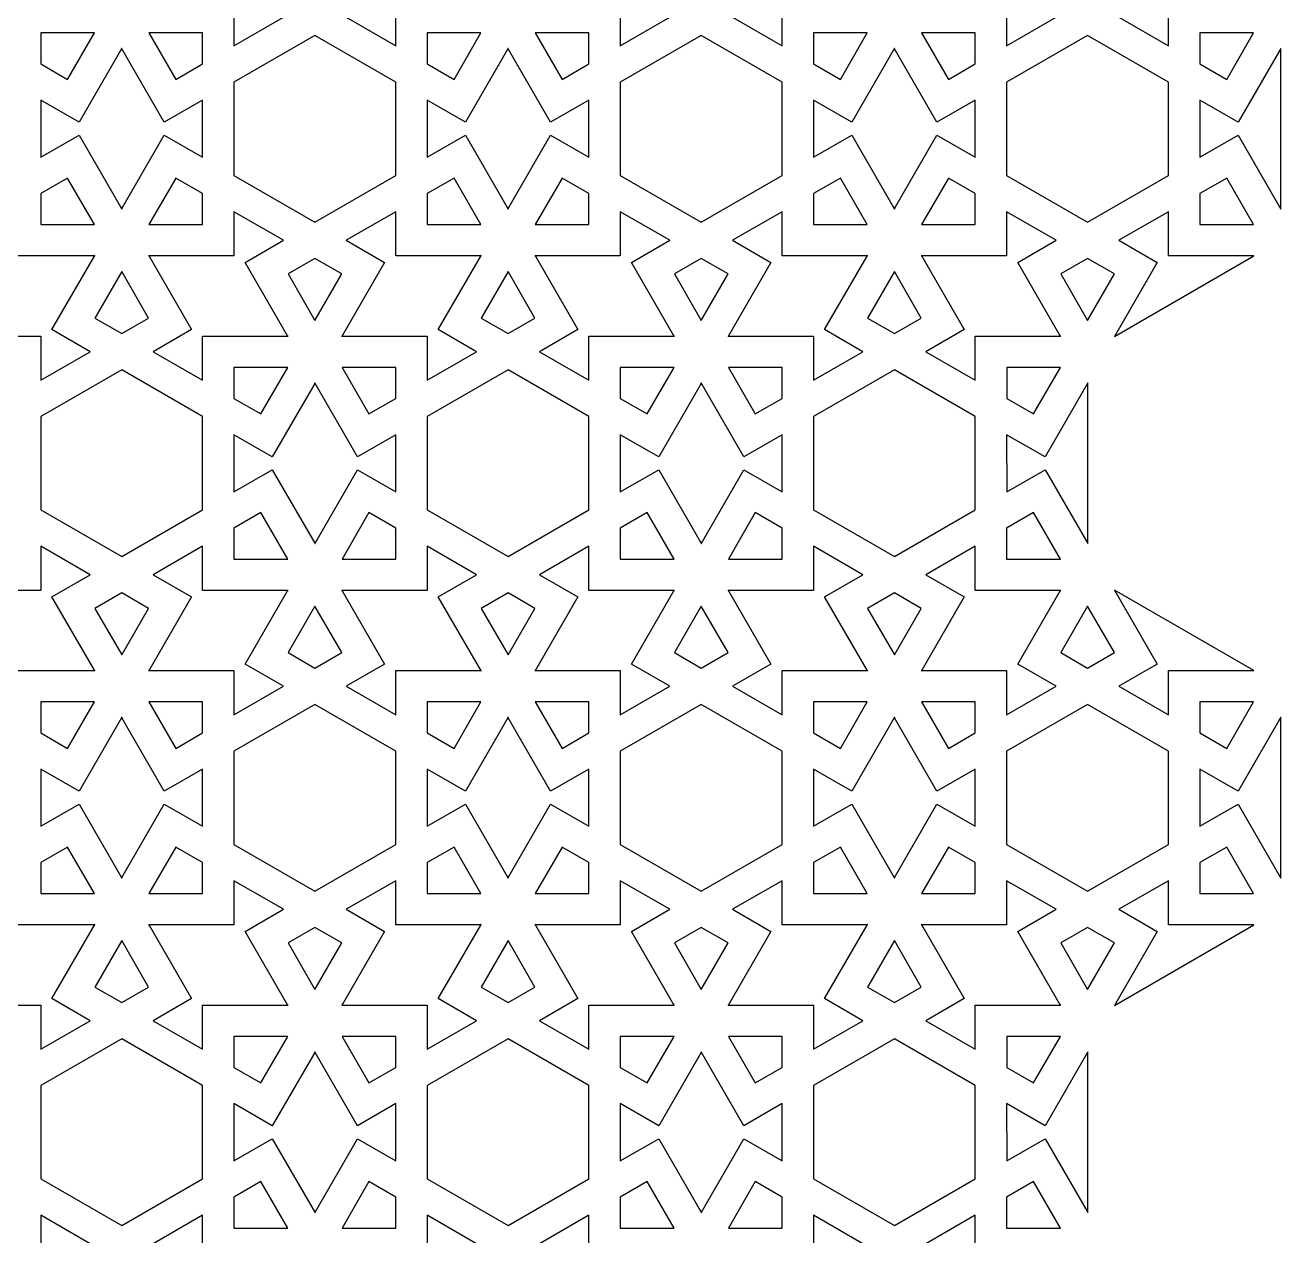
# Model space of a CAD drawing. Header units: metres. Extents: x -128 to 138, y -11 to 215.
# Drawn here: x 73.8 to 137.9, y 97 to 158.8 of the extents above; entities that cross this region are included whole.
import ezdxf

# ---------------------------------------------------------------- set-up
doc = ezdxf.new("R2010")
doc.units = ezdxf.units.M

msp = doc.modelspace()

# ---------------------------------------------------------------- linework, layer by layer
for p, q in [((84.4913, 159.969), (84.4913, 157.712)), ((92.7374, 157.712), (92.7374, 159.969)), ((104.183, 159.969), (104.183, 157.712)), ((112.429, 157.712), (112.429, 159.969)), ((123.875, 159.969), (123.875, 157.712)), ((132.122, 157.712), (132.122, 159.969)), ((84.4913, 157.712), (87.0143, 159.169)), ((90.2143, 159.169), (92.7374, 157.712)), ((104.183, 157.712), (106.706, 159.169)), ((109.906, 159.169), (112.429, 157.712)), ((123.875, 157.712), (126.399, 159.169)), ((129.599, 159.169), (132.122, 157.712)), ((77.3827, 158.369), (74.6453, 158.369)), ((74.6453, 158.369), (74.6453, 156.789)), ((76.014, 155.999), (77.3827, 158.369)), ((82.8913, 158.369), (80.154, 158.369)), ((80.154, 158.369), (81.5226, 155.999)), ((82.8913, 156.789), (82.8913, 158.369)), ((88.6143, 158.245), (84.4913, 155.865)), ((92.7374, 155.865), (88.6143, 158.245)), ((97.0748, 158.369), (94.3374, 158.369)), ((94.3374, 158.369), (94.3374, 156.789)), ((95.7061, 155.999), (97.0748, 158.369)), ((102.583, 158.369), (99.846, 158.369)), ((99.846, 158.369), (101.215, 155.999)), ((102.583, 156.789), (102.583, 158.369)), ((108.306, 158.245), (104.183, 155.865)), ((112.429, 155.865), (108.306, 158.245)), ((116.767, 158.369), (114.029, 158.369)), ((114.029, 158.369), (114.029, 156.789)), ((115.398, 155.999), (116.767, 158.369)), ((122.275, 158.369), (119.538, 158.369)), ((119.538, 158.369), (120.907, 155.999)), ((122.275, 156.789), (122.275, 158.369)), ((127.998, 158.245), (123.875, 155.865)), ((132.122, 155.865), (127.998, 158.245)), ((136.459, 158.369), (133.722, 158.369)), ((133.722, 158.369), (133.722, 156.789)), ((135.09, 155.999), (136.459, 158.369)), ((78.7597, 157.554), (76.5996, 153.813)), ((78.7683, 157.569), (78.7597, 157.584)), ((78.7597, 157.584), (78.7597, 157.554)), ((78.777, 157.584), (78.7683, 157.569)), ((78.777, 157.554), (78.777, 157.584)), ((80.937, 153.813), (78.777, 157.554)), ((98.4517, 157.554), (96.2917, 153.813)), ((98.4604, 157.569), (98.4517, 157.584)), ((98.4517, 157.584), (98.4517, 157.554)), ((98.4691, 157.584), (98.4604, 157.569)), ((98.4691, 157.554), (98.4691, 157.584)), ((100.629, 153.813), (98.4691, 157.554)), ((118.144, 157.554), (115.984, 153.813)), ((118.152, 157.569), (118.144, 157.584)), ((118.144, 157.584), (118.144, 157.554)), ((118.161, 157.584), (118.152, 157.569)), ((118.161, 157.554), (118.161, 157.584)), ((120.321, 153.813), (118.161, 157.554)), ((137.853, 157.584), (135.676, 153.813)), ((137.853, 149.385), (137.853, 157.584)), ((74.6453, 156.789), (76.014, 155.999)), ((81.5226, 155.999), (82.8913, 156.789)), ((94.3374, 156.789), (95.7061, 155.999)), ((101.215, 155.999), (102.583, 156.789)), ((114.029, 156.789), (115.398, 155.999)), ((120.907, 155.999), (122.275, 156.789)), ((133.722, 156.789), (135.09, 155.999)), ((84.4913, 155.865), (84.4913, 151.104)), ((92.7374, 151.104), (92.7374, 155.865)), ((104.183, 155.865), (104.183, 151.104)), ((112.429, 151.104), (112.429, 155.865)), ((123.875, 155.865), (123.875, 151.104)), ((132.122, 151.104), (132.122, 155.865)), ((76.5996, 153.813), (74.6453, 154.941)), ((74.6453, 154.941), (74.6453, 152.028)), ((82.8913, 154.941), (80.937, 153.813)), ((82.8913, 152.028), (82.8913, 154.941)), ((96.2917, 153.813), (94.3374, 154.941)), ((94.3374, 154.941), (94.3374, 152.028)), ((102.583, 154.941), (100.629, 153.813)), ((102.583, 152.028), (102.583, 154.941)), ((115.984, 153.813), (114.029, 154.941)), ((114.029, 154.941), (114.029, 152.028)), ((122.275, 154.941), (120.321, 153.813)), ((122.275, 152.028), (122.275, 154.941)), ((135.676, 153.813), (133.722, 154.941)), ((133.722, 154.941), (133.722, 152.028)), ((74.6453, 152.028), (76.5996, 153.156)), ((76.5996, 153.156), (78.7596, 149.415)), ((78.777, 149.415), (80.937, 153.156)), ((80.937, 153.156), (82.8913, 152.028)), ((94.3374, 152.028), (96.2917, 153.156)), ((96.2917, 153.156), (98.4517, 149.415)), ((98.469, 149.415), (100.629, 153.156)), ((100.629, 153.156), (102.583, 152.028)), ((114.029, 152.028), (115.984, 153.156)), ((115.984, 153.156), (118.144, 149.415)), ((118.161, 149.415), (120.321, 153.156)), ((120.321, 153.156), (122.275, 152.028)), ((133.722, 152.028), (135.676, 153.156)), ((135.676, 153.156), (137.853, 149.385)), ((84.4913, 151.104), (88.6144, 148.724)), ((88.6144, 148.724), (92.7374, 151.104)), ((104.183, 151.104), (108.306, 148.724)), ((108.306, 148.724), (112.429, 151.104)), ((123.875, 151.104), (127.999, 148.724)), ((127.999, 148.724), (132.122, 151.104)), ((76.014, 150.971), (74.6453, 150.18)), ((77.3827, 148.6), (76.014, 150.971)), ((81.5226, 150.971), (80.1539, 148.6)), ((82.8913, 150.18), (81.5226, 150.971)), ((95.7061, 150.971), (94.3374, 150.18)), ((97.0747, 148.6), (95.7061, 150.971)), ((101.215, 150.971), (99.846, 148.6)), ((102.583, 150.18), (101.215, 150.971)), ((115.398, 150.971), (114.029, 150.18)), ((116.767, 148.6), (115.398, 150.971)), ((120.907, 150.971), (119.538, 148.6)), ((122.275, 150.18), (120.907, 150.971)), ((135.09, 150.971), (133.722, 150.18)), ((136.459, 148.6), (135.09, 150.971)), ((74.6453, 150.18), (74.6453, 148.6)), ((82.8913, 148.6), (82.8913, 150.18)), ((94.3374, 150.18), (94.3374, 148.6)), ((102.583, 148.6), (102.583, 150.18)), ((114.029, 150.18), (114.029, 148.6)), ((122.275, 148.6), (122.275, 150.18)), ((133.722, 150.18), (133.722, 148.6)), ((78.7596, 149.415), (78.7596, 149.385)), ((78.7596, 149.385), (78.7683, 149.4)), ((78.7683, 149.4), (78.777, 149.385)), ((78.777, 149.385), (78.777, 149.415)), ((87.0144, 147.8), (84.4913, 149.257)), ((84.4913, 149.257), (84.4913, 147)), ((92.7374, 149.257), (90.2144, 147.8)), ((92.7374, 147), (92.7374, 149.257)), ((98.4517, 149.415), (98.4517, 149.385)), ((98.4517, 149.385), (98.4604, 149.4)), ((98.4604, 149.4), (98.469, 149.385)), ((98.469, 149.385), (98.469, 149.415)), ((106.706, 147.8), (104.183, 149.257)), ((104.183, 149.257), (104.183, 147)), ((112.429, 149.257), (109.906, 147.8)), ((112.429, 147), (112.429, 149.257)), ((118.144, 149.415), (118.144, 149.385)), ((118.144, 149.385), (118.152, 149.4)), ((118.152, 149.4), (118.161, 149.385)), ((118.161, 149.385), (118.161, 149.415)), ((126.399, 147.8), (123.875, 149.257)), ((123.875, 149.257), (123.875, 147)), ((132.122, 149.257), (129.599, 147.8)), ((132.122, 147), (132.122, 149.257)), ((74.6453, 148.6), (77.3827, 148.6)), ((80.1539, 148.6), (82.8913, 148.6)), ((94.3374, 148.6), (97.0747, 148.6)), ((99.846, 148.6), (102.583, 148.6)), ((114.029, 148.6), (116.767, 148.6)), ((119.538, 148.6), (122.275, 148.6)), ((133.722, 148.6), (136.459, 148.6)), ((85.06, 146.672), (87.0144, 147.8)), ((90.2144, 147.8), (92.1687, 146.672)), ((104.752, 146.672), (106.706, 147.8)), ((109.906, 147.8), (111.861, 146.672)), ((124.444, 146.672), (126.399, 147.8)), ((129.599, 147.8), (131.553, 146.672)), ((77.3654, 147), (73.0453, 147)), ((75.214, 143.244), (77.3741, 146.985)), ((77.3913, 147.015), (77.3654, 147)), ((77.3741, 146.985), (77.4, 147)), ((77.3827, 147), (77.3913, 147.015)), ((77.4, 147), (77.3827, 147)), ((80.1539, 147), (80.1366, 147)), ((80.1366, 147), (80.1626, 146.985)), ((80.1712, 147), (80.1453, 147.015)), ((80.1453, 147.015), (80.1539, 147)), ((80.1626, 146.985), (82.3226, 143.244)), ((84.4913, 147), (80.1712, 147)), ((87.2201, 142.93), (85.06, 146.672)), ((88.6143, 146.876), (87.2457, 146.086)), ((89.983, 146.086), (88.6143, 146.876)), ((92.1687, 146.672), (90.0086, 142.93)), ((97.0575, 147), (92.7374, 147)), ((94.9061, 143.244), (97.0661, 146.985)), ((97.0834, 147.015), (97.0575, 147)), ((97.0661, 146.985), (97.0921, 147)), ((97.0748, 147), (97.0834, 147.015)), ((97.0921, 147), (97.0748, 147)), ((99.846, 147), (99.8287, 147)), ((99.8287, 147), (99.8547, 146.985)), ((99.8633, 147), (99.8374, 147.015)), ((99.8374, 147.015), (99.846, 147)), ((99.8547, 146.985), (102.015, 143.244)), ((104.183, 147), (99.8633, 147)), ((106.912, 142.93), (104.752, 146.672)), ((108.306, 146.876), (106.938, 146.086)), ((109.675, 146.086), (108.306, 146.876)), ((111.861, 146.672), (109.701, 142.93)), ((116.75, 147), (112.429, 147)), ((114.598, 143.244), (116.758, 146.985)), ((116.776, 147.015), (116.75, 147)), ((116.758, 146.985), (116.784, 147)), ((116.767, 147), (116.776, 147.015)), ((116.784, 147), (116.767, 147)), ((119.538, 147), (119.521, 147)), ((119.521, 147), (119.547, 146.985)), ((119.555, 147), (119.529, 147.015)), ((119.529, 147.015), (119.538, 147)), ((119.547, 146.985), (121.707, 143.244)), ((123.875, 147), (119.555, 147)), ((126.604, 142.93), (124.444, 146.672)), ((127.999, 146.876), (126.63, 146.086)), ((129.367, 146.086), (127.999, 146.876)), ((129.375, 142.9), (136.476, 147)), ((131.553, 146.672), (129.375, 142.9)), ((136.476, 147), (132.122, 147)), ((78.7683, 146.2), (77.3996, 143.829)), ((80.137, 143.829), (78.7683, 146.2)), ((87.2457, 146.086), (88.6143, 143.715)), ((88.6143, 143.715), (89.983, 146.086)), ((98.4604, 146.2), (97.0917, 143.829)), ((99.8291, 143.829), (98.4604, 146.2)), ((106.938, 146.086), (108.306, 143.715)), ((108.306, 143.715), (109.675, 146.086)), ((118.152, 146.2), (116.784, 143.829)), ((119.521, 143.829), (118.152, 146.2)), ((126.63, 146.086), (127.999, 143.715)), ((127.999, 143.715), (129.367, 146.086)), ((77.3996, 143.829), (78.7683, 143.039)), ((78.7683, 143.039), (80.137, 143.829)), ((97.0917, 143.829), (98.4604, 143.039)), ((98.4604, 143.039), (99.8291, 143.829)), ((116.784, 143.829), (118.152, 143.039)), ((118.152, 143.039), (119.521, 143.829)), ((70.3252, 142.915), (74.6453, 142.915)), ((74.6453, 142.915), (74.6453, 140.659)), ((77.1683, 142.115), (75.214, 143.244)), ((82.3226, 143.244), (80.3683, 142.115)), ((82.8913, 142.915), (87.2115, 142.915)), ((82.8913, 140.659), (82.8913, 142.915)), ((87.2115, 142.915), (87.2374, 142.9)), ((87.2461, 142.915), (87.2201, 142.93)), ((87.2374, 142.9), (87.2287, 142.915)), ((87.2287, 142.915), (87.2461, 142.915)), ((90.0086, 142.93), (89.9827, 142.915)), ((89.9827, 142.915), (90, 142.915)), ((90, 142.915), (89.9913, 142.9)), ((89.9913, 142.9), (90.0172, 142.915)), ((90.0172, 142.915), (94.3374, 142.915)), ((94.3374, 142.915), (94.3374, 140.659)), ((96.8604, 142.115), (94.9061, 143.244)), ((102.015, 143.244), (100.06, 142.115)), ((102.583, 142.915), (106.904, 142.915)), ((102.583, 140.659), (102.583, 142.915)), ((106.904, 142.915), (106.929, 142.9)), ((106.938, 142.915), (106.912, 142.93)), ((106.929, 142.9), (106.921, 142.915)), ((106.921, 142.915), (106.938, 142.915)), ((109.701, 142.93), (109.675, 142.915)), ((109.675, 142.915), (109.692, 142.915)), ((109.692, 142.915), (109.683, 142.9)), ((109.683, 142.9), (109.709, 142.915)), ((109.709, 142.915), (114.029, 142.915)), ((114.029, 142.915), (114.029, 140.659)), ((116.552, 142.115), (114.598, 143.244)), ((121.707, 143.244), (119.752, 142.115)), ((122.275, 142.915), (126.596, 142.915)), ((122.275, 140.659), (122.275, 142.915)), ((126.596, 142.915), (126.622, 142.9)), ((126.63, 142.915), (126.604, 142.93)), ((126.622, 142.9), (126.613, 142.915)), ((126.613, 142.915), (126.63, 142.915)), ((74.6453, 140.659), (77.1683, 142.115)), ((80.3683, 142.115), (82.8913, 140.659)), ((94.3374, 140.659), (96.8604, 142.115)), ((100.06, 142.115), (102.583, 140.659)), ((114.029, 140.659), (116.552, 142.115)), ((119.752, 142.115), (122.275, 140.659)), ((78.7683, 141.192), (74.6453, 138.811)), ((82.8913, 138.811), (78.7683, 141.192)), ((87.2287, 141.315), (84.4913, 141.315)), ((84.4913, 141.315), (84.4913, 139.735)), ((85.86, 138.945), (87.2287, 141.315)), ((92.7374, 141.315), (90, 141.315)), ((90, 141.315), (91.3687, 138.945)), ((92.7374, 139.735), (92.7374, 141.315)), ((98.4604, 141.192), (94.3374, 138.811)), ((102.583, 138.811), (98.4604, 141.192)), ((106.921, 141.315), (104.183, 141.315)), ((104.183, 141.315), (104.183, 139.735)), ((105.552, 138.945), (106.921, 141.315)), ((112.429, 141.315), (109.692, 141.315)), ((109.692, 141.315), (111.061, 138.945)), ((112.429, 139.735), (112.429, 141.315)), ((118.152, 141.192), (114.029, 138.811)), ((122.275, 138.811), (118.152, 141.192)), ((126.613, 141.315), (123.876, 141.315)), ((123.876, 141.315), (123.876, 139.735)), ((125.244, 138.945), (126.613, 141.315)), ((88.6057, 140.5), (86.4456, 136.759)), ((88.6143, 140.515), (88.6057, 140.53)), ((88.6057, 140.53), (88.6057, 140.5)), ((88.623, 140.53), (88.6143, 140.515)), ((88.623, 140.5), (88.623, 140.53)), ((90.7831, 136.759), (88.623, 140.5)), ((108.298, 140.5), (106.138, 136.759)), ((108.306, 140.515), (108.298, 140.53)), ((108.298, 140.53), (108.298, 140.5)), ((108.315, 140.53), (108.306, 140.515)), ((108.315, 140.5), (108.315, 140.53)), ((110.475, 136.759), (108.315, 140.5)), ((128.007, 140.53), (125.83, 136.759)), ((128.007, 132.331), (128.007, 140.53)), ((84.4913, 139.735), (85.86, 138.945)), ((91.3687, 138.945), (92.7374, 139.735)), ((104.183, 139.735), (105.552, 138.945)), ((111.061, 138.945), (112.429, 139.735)), ((123.876, 139.735), (125.244, 138.945)), ((74.6453, 138.811), (74.6453, 134.05)), ((82.8913, 134.05), (82.8913, 138.811)), ((94.3374, 138.811), (94.3374, 134.05)), ((102.583, 134.05), (102.583, 138.811)), ((114.029, 138.811), (114.029, 134.05)), ((122.275, 134.05), (122.275, 138.811)), ((86.4456, 136.759), (84.4913, 137.887)), ((84.4913, 137.887), (84.4913, 134.974)), ((92.7374, 137.887), (90.7831, 136.759)), ((92.7374, 134.974), (92.7374, 137.887)), ((106.138, 136.759), (104.183, 137.887)), ((104.183, 137.887), (104.183, 134.974)), ((112.429, 137.887), (110.475, 136.759)), ((112.429, 134.974), (112.429, 137.887)), ((125.83, 136.759), (123.875, 137.887)), ((123.875, 137.887), (123.876, 134.974)), ((84.4913, 134.974), (86.4457, 136.102)), ((86.4457, 136.102), (88.6057, 132.361)), ((88.623, 132.361), (90.7831, 136.102)), ((90.7831, 136.102), (92.7374, 134.974)), ((104.183, 134.974), (106.138, 136.102)), ((106.138, 136.102), (108.298, 132.361)), ((108.315, 132.361), (110.475, 136.102)), ((110.475, 136.102), (112.429, 134.974)), ((123.876, 134.974), (125.83, 136.102)), ((125.83, 136.102), (128.007, 132.331)), ((74.6453, 134.05), (78.7683, 131.67)), ((78.7683, 131.67), (82.8913, 134.05)), ((85.86, 133.917), (84.4913, 133.127)), ((87.2287, 131.546), (85.86, 133.917)), ((91.3687, 133.917), (90, 131.546)), ((92.7374, 133.127), (91.3687, 133.917)), ((94.3374, 134.05), (98.4604, 131.67)), ((98.4604, 131.67), (102.583, 134.05)), ((105.552, 133.917), (104.183, 133.127)), ((106.921, 131.546), (105.552, 133.917)), ((111.061, 133.917), (109.692, 131.546)), ((112.429, 133.127), (111.061, 133.917)), ((114.029, 134.05), (118.152, 131.67)), ((118.152, 131.67), (122.275, 134.05)), ((125.244, 133.917), (123.875, 133.127)), ((126.613, 131.546), (125.244, 133.917)), ((84.4913, 133.127), (84.4913, 131.546)), ((92.7374, 131.546), (92.7374, 133.127)), ((104.183, 133.127), (104.183, 131.546)), ((112.429, 131.546), (112.429, 133.127)), ((123.875, 133.127), (123.875, 131.546)), ((77.1683, 130.746), (74.6453, 132.203)), ((74.6453, 132.203), (74.6453, 129.946)), ((82.8913, 132.203), (80.3683, 130.746)), ((82.8913, 129.946), (82.8913, 132.203)), ((88.6057, 132.361), (88.6057, 132.331)), ((88.6057, 132.331), (88.6144, 132.346)), ((88.6144, 132.346), (88.623, 132.331)), ((88.623, 132.331), (88.623, 132.361)), ((96.8604, 130.746), (94.3374, 132.203)), ((94.3374, 132.203), (94.3374, 129.946)), ((102.583, 132.203), (100.06, 130.746)), ((102.583, 129.946), (102.583, 132.203)), ((108.298, 132.361), (108.298, 132.331)), ((108.298, 132.331), (108.306, 132.346)), ((108.306, 132.346), (108.315, 132.331)), ((108.315, 132.331), (108.315, 132.361)), ((116.552, 130.746), (114.029, 132.203)), ((114.029, 132.203), (114.029, 129.946)), ((122.275, 132.203), (119.752, 130.746)), ((122.275, 129.946), (122.275, 132.203)), ((84.4913, 131.546), (87.2287, 131.546)), ((90, 131.546), (92.7374, 131.546)), ((104.183, 131.546), (106.921, 131.546)), ((109.692, 131.546), (112.429, 131.546)), ((123.875, 131.546), (126.613, 131.546)), ((75.214, 129.618), (77.1683, 130.746)), ((80.3683, 130.746), (82.3226, 129.618)), ((94.9061, 129.618), (96.8604, 130.746)), ((100.06, 130.746), (102.015, 129.618)), ((114.598, 129.618), (116.552, 130.746)), ((119.752, 130.746), (121.707, 129.618)), ((74.6453, 129.946), (70.3251, 129.946)), ((87.2115, 129.946), (82.8913, 129.946)), ((87.2374, 129.961), (87.2115, 129.946)), ((87.2201, 129.931), (87.246, 129.946)), ((87.2287, 129.946), (87.2374, 129.961)), ((87.246, 129.946), (87.2287, 129.946)), ((90, 129.946), (89.9827, 129.946)), ((89.9827, 129.946), (90.0086, 129.931)), ((90.0172, 129.946), (89.9913, 129.961)), ((89.9913, 129.961), (90, 129.946)), ((94.3374, 129.946), (90.0172, 129.946)), ((106.904, 129.946), (102.583, 129.946)), ((106.929, 129.961), (106.904, 129.946)), ((106.912, 129.931), (106.938, 129.946)), ((106.921, 129.946), (106.929, 129.961)), ((106.938, 129.946), (106.921, 129.946)), ((109.692, 129.946), (109.675, 129.946)), ((109.675, 129.946), (109.701, 129.931)), ((109.709, 129.946), (109.683, 129.961)), ((109.683, 129.961), (109.692, 129.946)), ((114.029, 129.946), (109.709, 129.946)), ((126.596, 129.946), (122.275, 129.946)), ((126.622, 129.961), (126.596, 129.946)), ((126.604, 129.931), (126.63, 129.946)), ((126.613, 129.946), (126.622, 129.961)), ((126.63, 129.946), (126.613, 129.946)), ((136.476, 125.861), (129.375, 129.961)), ((129.375, 129.961), (131.553, 126.19)), ((77.3741, 125.876), (75.214, 129.618)), ((78.7683, 129.822), (77.3996, 129.032)), ((80.137, 129.032), (78.7683, 129.822)), ((82.3226, 129.618), (80.1626, 125.876)), ((85.06, 126.19), (87.2201, 129.931)), ((90.0086, 129.931), (92.1687, 126.19)), ((97.0661, 125.876), (94.9061, 129.618)), ((98.4604, 129.822), (97.0917, 129.032)), ((99.8291, 129.032), (98.4604, 129.822)), ((102.015, 129.618), (99.8546, 125.876)), ((104.752, 126.19), (106.912, 129.931)), ((109.701, 129.931), (111.861, 126.19)), ((116.758, 125.876), (114.598, 129.618)), ((118.152, 129.822), (116.784, 129.032)), ((119.521, 129.032), (118.152, 129.822)), ((121.707, 129.618), (119.547, 125.876)), ((124.444, 126.19), (126.604, 129.931)), ((77.3996, 129.032), (78.7683, 126.662)), ((78.7683, 126.662), (80.137, 129.032)), ((88.6143, 129.146), (87.2457, 126.775)), ((89.983, 126.775), (88.6143, 129.146)), ((97.0917, 129.032), (98.4604, 126.662)), ((98.4604, 126.662), (99.8291, 129.032)), ((108.306, 129.146), (106.938, 126.775)), ((109.675, 126.775), (108.306, 129.146)), ((116.784, 129.032), (118.152, 126.662)), ((118.152, 126.662), (119.521, 129.032)), ((127.999, 129.146), (126.63, 126.775)), ((129.367, 126.775), (127.999, 129.146)), ((87.2457, 126.775), (88.6143, 125.985)), ((88.6143, 125.985), (89.983, 126.775)), ((106.938, 126.775), (108.306, 125.985)), ((108.306, 125.985), (109.675, 126.775)), ((126.63, 126.775), (127.999, 125.985)), ((127.999, 125.985), (129.367, 126.775)), ((87.0143, 125.061), (85.06, 126.19)), ((92.1687, 126.19), (90.2143, 125.061)), ((106.706, 125.061), (104.752, 126.19)), ((111.861, 126.19), (109.906, 125.061)), ((126.399, 125.061), (124.444, 126.19)), ((131.553, 126.19), (129.599, 125.061)), ((73.0453, 125.861), (77.3654, 125.861)), ((77.3654, 125.861), (77.3913, 125.847)), ((77.4, 125.861), (77.3741, 125.876)), ((77.3913, 125.847), (77.3827, 125.861)), ((77.3827, 125.861), (77.4, 125.861)), ((80.1626, 125.876), (80.1366, 125.861)), ((80.1366, 125.861), (80.1539, 125.861)), ((80.1539, 125.861), (80.1453, 125.847)), ((80.1453, 125.847), (80.1712, 125.861)), ((80.1712, 125.861), (84.4913, 125.861)), ((84.4913, 125.861), (84.4913, 123.605)), ((92.7374, 125.861), (97.0575, 125.861)), ((92.7374, 123.605), (92.7374, 125.861)), ((97.0575, 125.861), (97.0834, 125.847)), ((97.0921, 125.861), (97.0661, 125.876)), ((97.0834, 125.847), (97.0748, 125.861)), ((97.0748, 125.861), (97.0921, 125.861)), ((99.8546, 125.876), (99.8287, 125.861)), ((99.8287, 125.861), (99.846, 125.861)), ((99.846, 125.861), (99.8374, 125.847)), ((99.8374, 125.847), (99.8633, 125.861)), ((99.8633, 125.861), (104.183, 125.861)), ((104.183, 125.861), (104.183, 123.605)), ((112.429, 125.861), (116.75, 125.861)), ((112.429, 123.605), (112.429, 125.861)), ((116.75, 125.861), (116.775, 125.847)), ((116.784, 125.861), (116.758, 125.876)), ((116.775, 125.847), (116.767, 125.861)), ((116.767, 125.861), (116.784, 125.861)), ((119.547, 125.876), (119.521, 125.861)), ((119.521, 125.861), (119.538, 125.861)), ((119.538, 125.861), (119.529, 125.847)), ((119.529, 125.847), (119.555, 125.861)), ((119.555, 125.861), (123.875, 125.861)), ((123.875, 125.861), (123.875, 123.605)), ((132.122, 125.861), (136.476, 125.861)), ((132.122, 123.605), (132.122, 125.861)), ((84.4913, 123.605), (87.0143, 125.061)), ((90.2143, 125.061), (92.7374, 123.605)), ((104.183, 123.605), (106.706, 125.061)), ((109.906, 125.061), (112.429, 123.605)), ((123.875, 123.605), (126.399, 125.061)), ((129.599, 125.061), (132.122, 123.605)), ((77.3827, 124.261), (74.6453, 124.261)), ((74.6453, 124.261), (74.6453, 122.681)), ((76.014, 121.891), (77.3827, 124.261)), ((82.8913, 124.261), (80.154, 124.261)), ((80.154, 124.261), (81.5226, 121.891)), ((82.8913, 122.681), (82.8913, 124.261)), ((97.0748, 124.261), (94.3374, 124.261)), ((94.3374, 124.261), (94.3374, 122.681)), ((95.7061, 121.891), (97.0748, 124.261)), ((102.583, 124.261), (99.846, 124.261)), ((99.846, 124.261), (101.215, 121.891)), ((102.583, 122.681), (102.583, 124.261)), ((116.767, 124.261), (114.029, 124.261)), ((114.029, 124.261), (114.029, 122.681)), ((115.398, 121.891), (116.767, 124.261)), ((122.275, 124.261), (119.538, 124.261)), ((119.538, 124.261), (120.907, 121.891)), ((122.275, 122.681), (122.275, 124.261)), ((136.459, 124.261), (133.722, 124.261)), ((133.722, 124.261), (133.722, 122.681)), ((135.09, 121.891), (136.459, 124.261)), ((88.6143, 124.138), (84.4913, 121.757)), ((92.7374, 121.757), (88.6143, 124.138)), ((108.306, 124.138), (104.183, 121.757)), ((112.429, 121.757), (108.306, 124.138)), ((127.998, 124.138), (123.875, 121.757)), ((132.122, 121.757), (127.998, 124.138)), ((78.7597, 123.447), (76.5996, 119.705)), ((78.7683, 123.462), (78.7597, 123.476)), ((78.7597, 123.476), (78.7597, 123.447)), ((78.777, 123.477), (78.7683, 123.462)), ((78.777, 123.446), (78.777, 123.477)), ((80.937, 119.705), (78.777, 123.446)), ((98.4517, 123.447), (96.2917, 119.705)), ((98.4604, 123.462), (98.4517, 123.476)), ((98.4517, 123.476), (98.4517, 123.447)), ((98.4691, 123.477), (98.4604, 123.462)), ((98.4691, 123.446), (98.4691, 123.477)), ((100.629, 119.705), (98.4691, 123.446)), ((118.144, 123.447), (115.984, 119.705)), ((118.152, 123.462), (118.144, 123.476)), ((118.144, 123.476), (118.144, 123.447)), ((118.161, 123.477), (118.152, 123.462)), ((118.161, 123.446), (118.161, 123.477)), ((120.321, 119.705), (118.161, 123.446)), ((137.853, 123.477), (135.676, 119.705)), ((137.853, 115.277), (137.853, 123.477)), ((74.6453, 122.681), (76.014, 121.891)), ((81.5226, 121.891), (82.8913, 122.681)), ((94.3374, 122.681), (95.7061, 121.891)), ((101.215, 121.891), (102.583, 122.681)), ((114.029, 122.681), (115.398, 121.891)), ((120.907, 121.891), (122.275, 122.681)), ((133.722, 122.681), (135.09, 121.891)), ((84.4913, 121.757), (84.4913, 116.996)), ((92.7374, 116.996), (92.7374, 121.757)), ((104.183, 121.757), (104.183, 116.996)), ((112.429, 116.996), (112.429, 121.757)), ((123.875, 121.757), (123.875, 116.996)), ((132.122, 116.996), (132.122, 121.757)), ((76.5996, 119.705), (74.6453, 120.834)), ((74.6453, 120.834), (74.6453, 117.92)), ((82.8913, 120.834), (80.937, 119.705)), ((82.8913, 117.92), (82.8913, 120.834)), ((96.2917, 119.705), (94.3374, 120.834)), ((94.3374, 120.834), (94.3374, 117.92)), ((102.583, 120.834), (100.629, 119.705)), ((102.583, 117.92), (102.583, 120.834)), ((115.984, 119.705), (114.029, 120.834)), ((114.029, 120.834), (114.029, 117.92)), ((122.275, 120.834), (120.321, 119.705)), ((122.275, 117.92), (122.275, 120.834)), ((135.676, 119.705), (133.722, 120.834)), ((133.722, 120.834), (133.722, 117.92)), ((74.6453, 117.92), (76.5996, 119.049)), ((76.5996, 119.049), (78.7596, 115.307)), ((78.777, 115.307), (80.937, 119.049)), ((80.937, 119.049), (82.8913, 117.92)), ((94.3374, 117.92), (96.2917, 119.049)), ((96.2917, 119.049), (98.4517, 115.307)), ((98.469, 115.307), (100.629, 119.049)), ((100.629, 119.049), (102.583, 117.92)), ((114.029, 117.92), (115.984, 119.049)), ((115.984, 119.049), (118.144, 115.307)), ((118.161, 115.307), (120.321, 119.049)), ((120.321, 119.049), (122.275, 117.92)), ((133.722, 117.92), (135.676, 119.049)), ((135.676, 119.049), (137.853, 115.277)), ((76.014, 116.863), (74.6453, 116.073)), ((77.3827, 114.492), (76.014, 116.863)), ((81.5226, 116.863), (80.1539, 114.492)), ((82.8913, 116.073), (81.5226, 116.863)), ((84.4913, 116.996), (88.6144, 114.616)), ((88.6144, 114.616), (92.7374, 116.996)), ((95.7061, 116.863), (94.3374, 116.073)), ((97.0747, 114.492), (95.7061, 116.863)), ((101.215, 116.863), (99.846, 114.492)), ((102.583, 116.073), (101.215, 116.863)), ((104.183, 116.996), (108.306, 114.616)), ((108.306, 114.616), (112.429, 116.996)), ((115.398, 116.863), (114.029, 116.073)), ((116.767, 114.492), (115.398, 116.863)), ((120.907, 116.863), (119.538, 114.492)), ((122.275, 116.073), (120.907, 116.863)), ((123.875, 116.996), (127.999, 114.616)), ((127.999, 114.616), (132.122, 116.996)), ((135.09, 116.863), (133.722, 116.073)), ((136.459, 114.492), (135.09, 116.863)), ((74.6453, 116.073), (74.6453, 114.492)), ((82.8913, 114.492), (82.8913, 116.073)), ((94.3374, 116.073), (94.3374, 114.492)), ((102.583, 114.492), (102.583, 116.073)), ((114.029, 116.073), (114.029, 114.492)), ((122.275, 114.492), (122.275, 116.073)), ((133.722, 116.073), (133.722, 114.492)), ((78.7596, 115.307), (78.7596, 115.277)), ((78.7596, 115.277), (78.7683, 115.292)), ((78.7683, 115.292), (78.777, 115.277)), ((78.777, 115.277), (78.777, 115.307)), ((98.4517, 115.307), (98.4517, 115.277)), ((98.4517, 115.277), (98.4604, 115.292)), ((98.4604, 115.292), (98.469, 115.277)), ((98.469, 115.277), (98.469, 115.307)), ((118.144, 115.307), (118.144, 115.277)), ((118.144, 115.277), (118.152, 115.292)), ((118.152, 115.292), (118.161, 115.277)), ((118.161, 115.277), (118.161, 115.307)), ((87.0144, 113.692), (84.4913, 115.149)), ((84.4913, 115.149), (84.4913, 112.892)), ((92.7374, 115.149), (90.2144, 113.692)), ((92.7374, 112.892), (92.7374, 115.149)), ((106.706, 113.692), (104.183, 115.149)), ((104.183, 115.149), (104.183, 112.892)), ((112.429, 115.149), (109.906, 113.692)), ((112.429, 112.892), (112.429, 115.149)), ((126.399, 113.692), (123.875, 115.149)), ((123.875, 115.149), (123.875, 112.892)), ((132.122, 115.149), (129.599, 113.692)), ((132.122, 112.892), (132.122, 115.149)), ((74.6453, 114.492), (77.3827, 114.492)), ((80.1539, 114.492), (82.8913, 114.492)), ((94.3374, 114.492), (97.0747, 114.492)), ((99.846, 114.492), (102.583, 114.492)), ((114.029, 114.492), (116.767, 114.492)), ((119.538, 114.492), (122.275, 114.492)), ((133.722, 114.492), (136.459, 114.492)), ((85.06, 112.564), (87.0144, 113.692)), ((90.2144, 113.692), (92.1687, 112.564)), ((104.752, 112.564), (106.706, 113.692)), ((109.906, 113.692), (111.861, 112.564)), ((124.444, 112.564), (126.399, 113.692)), ((129.599, 113.692), (131.553, 112.564)), ((77.3654, 112.892), (73.0453, 112.892)), ((75.214, 109.136), (77.3741, 112.877)), ((77.3913, 112.907), (77.3654, 112.892)), ((77.3741, 112.877), (77.4, 112.892)), ((77.3827, 112.892), (77.3913, 112.907)), ((77.4, 112.892), (77.3827, 112.892)), ((80.1539, 112.892), (80.1366, 112.892)), ((80.1366, 112.892), (80.1626, 112.877)), ((80.1712, 112.892), (80.1453, 112.907)), ((80.1453, 112.907), (80.1539, 112.892)), ((80.1626, 112.877), (82.3226, 109.136)), ((84.4913, 112.892), (80.1712, 112.892)), ((88.6143, 112.769), (87.2457, 111.978)), ((89.983, 111.978), (88.6143, 112.769)), ((97.0575, 112.892), (92.7374, 112.892)), ((94.9061, 109.136), (97.0661, 112.877)), ((97.0834, 112.907), (97.0575, 112.892)), ((97.0661, 112.877), (97.0921, 112.892)), ((97.0748, 112.892), (97.0834, 112.907)), ((97.0921, 112.892), (97.0748, 112.892)), ((99.846, 112.892), (99.8287, 112.892)), ((99.8287, 112.892), (99.8547, 112.877)), ((99.8633, 112.892), (99.8374, 112.907)), ((99.8374, 112.907), (99.846, 112.892)), ((99.8547, 112.877), (102.015, 109.136)), ((104.183, 112.892), (99.8633, 112.892)), ((108.306, 112.769), (106.938, 111.978)), ((109.675, 111.978), (108.306, 112.769)), ((116.75, 112.892), (112.429, 112.892)), ((114.598, 109.136), (116.758, 112.877)), ((116.776, 112.907), (116.75, 112.892)), ((116.758, 112.877), (116.784, 112.892)), ((116.767, 112.892), (116.776, 112.907)), ((116.784, 112.892), (116.767, 112.892)), ((119.538, 112.892), (119.521, 112.892)), ((119.521, 112.892), (119.547, 112.877)), ((119.555, 112.892), (119.529, 112.907)), ((119.529, 112.907), (119.538, 112.892)), ((119.547, 112.877), (121.707, 109.136)), ((123.875, 112.892), (119.555, 112.892)), ((127.999, 112.769), (126.63, 111.978)), ((129.367, 111.978), (127.999, 112.769)), ((129.375, 108.793), (136.476, 112.892)), ((136.476, 112.892), (132.122, 112.892)), ((78.7683, 112.092), (77.3996, 109.722)), ((80.137, 109.722), (78.7683, 112.092)), ((87.2201, 108.823), (85.06, 112.564)), ((92.1687, 112.564), (90.0086, 108.823)), ((98.4604, 112.092), (97.0917, 109.722)), ((99.8291, 109.722), (98.4604, 112.092)), ((106.912, 108.823), (104.752, 112.564)), ((111.861, 112.564), (109.701, 108.823)), ((118.152, 112.092), (116.784, 109.722)), ((119.521, 109.722), (118.152, 112.092)), ((126.604, 108.823), (124.444, 112.564)), ((131.553, 112.564), (129.375, 108.793)), ((87.2457, 111.978), (88.6143, 109.608)), ((88.6143, 109.608), (89.983, 111.978)), ((106.938, 111.978), (108.306, 109.608)), ((108.306, 109.608), (109.675, 111.978)), ((126.63, 111.978), (127.999, 109.608)), ((127.999, 109.608), (129.367, 111.978)), ((77.3996, 109.722), (78.7683, 108.931)), ((78.7683, 108.931), (80.137, 109.722)), ((97.0917, 109.722), (98.4604, 108.931)), ((98.4604, 108.931), (99.8291, 109.722)), ((116.784, 109.722), (118.152, 108.931)), ((118.152, 108.931), (119.521, 109.722)), ((77.1683, 108.008), (75.214, 109.136)), ((82.3226, 109.136), (80.3683, 108.008)), ((87.2461, 108.808), (87.2201, 108.823)), ((90.0086, 108.823), (89.9827, 108.808)), ((96.8604, 108.008), (94.9061, 109.136)), ((102.015, 109.136), (100.06, 108.008)), ((106.938, 108.808), (106.912, 108.823)), ((109.701, 108.823), (109.675, 108.808)), ((116.552, 108.008), (114.598, 109.136)), ((121.707, 109.136), (119.752, 108.008)), ((126.63, 108.808), (126.604, 108.823)), ((70.3252, 108.808), (74.6453, 108.808)), ((74.6453, 108.808), (74.6453, 106.551)), ((82.8913, 108.808), (87.2115, 108.808)), ((82.8913, 106.551), (82.8913, 108.808)), ((87.2115, 108.808), (87.2374, 108.793)), ((87.2374, 108.793), (87.2287, 108.808)), ((87.2287, 108.808), (87.2461, 108.808)), ((89.9827, 108.808), (90, 108.808)), ((90, 108.808), (89.9913, 108.793)), ((89.9913, 108.793), (90.0172, 108.808)), ((90.0172, 108.808), (94.3374, 108.808)), ((94.3374, 108.808), (94.3374, 106.551)), ((102.583, 108.808), (106.904, 108.808)), ((102.583, 106.551), (102.583, 108.808)), ((106.904, 108.808), (106.929, 108.793)), ((106.929, 108.793), (106.921, 108.808)), ((106.921, 108.808), (106.938, 108.808)), ((109.675, 108.808), (109.692, 108.808)), ((109.692, 108.808), (109.683, 108.793)), ((109.683, 108.793), (109.709, 108.808)), ((109.709, 108.808), (114.029, 108.808)), ((114.029, 108.808), (114.029, 106.551)), ((122.275, 108.808), (126.596, 108.808)), ((122.275, 106.551), (122.275, 108.808)), ((126.596, 108.808), (126.622, 108.793)), ((126.622, 108.793), (126.613, 108.808)), ((126.613, 108.808), (126.63, 108.808)), ((74.6453, 106.551), (77.1683, 108.008)), ((80.3683, 108.008), (82.8913, 106.551)), ((94.3374, 106.551), (96.8604, 108.008)), ((100.06, 108.008), (102.583, 106.551)), ((114.029, 106.551), (116.552, 108.008)), ((119.752, 108.008), (122.275, 106.551)), ((78.7683, 107.084), (74.6453, 104.703)), ((82.8913, 104.703), (78.7683, 107.084)), ((87.2287, 107.208), (84.4913, 107.208)), ((84.4913, 107.208), (84.4913, 105.627)), ((85.86, 104.837), (87.2287, 107.208)), ((92.7374, 107.208), (90, 107.208)), ((90, 107.208), (91.3687, 104.837)), ((92.7374, 105.627), (92.7374, 107.208)), ((98.4604, 107.084), (94.3374, 104.703)), ((102.583, 104.703), (98.4604, 107.084)), ((106.921, 107.208), (104.183, 107.208)), ((104.183, 107.208), (104.183, 105.627)), ((105.552, 104.837), (106.921, 107.208)), ((112.429, 107.208), (109.692, 107.208)), ((109.692, 107.208), (111.061, 104.837)), ((112.429, 105.627), (112.429, 107.208)), ((118.152, 107.084), (114.029, 104.703)), ((122.275, 104.703), (118.152, 107.084)), ((126.613, 107.208), (123.876, 107.208)), ((123.876, 107.208), (123.876, 105.627)), ((125.244, 104.837), (126.613, 107.208)), ((88.6057, 106.393), (86.4456, 102.651)), ((88.6143, 106.408), (88.6057, 106.423)), ((88.6057, 106.423), (88.6057, 106.393)), ((88.623, 106.423), (88.6143, 106.408)), ((88.623, 106.393), (88.623, 106.423)), ((90.7831, 102.651), (88.623, 106.393)), ((108.298, 106.393), (106.138, 102.651)), ((108.306, 106.408), (108.298, 106.423)), ((108.298, 106.423), (108.298, 106.393)), ((108.315, 106.423), (108.306, 106.408)), ((108.315, 106.393), (108.315, 106.423)), ((110.475, 102.651), (108.315, 106.393)), ((128.007, 106.423), (125.83, 102.651)), ((128.007, 98.2234), (128.007, 106.423)), ((84.4913, 105.627), (85.86, 104.837)), ((91.3687, 104.837), (92.7374, 105.627)), ((104.183, 105.627), (105.552, 104.837)), ((111.061, 104.837), (112.429, 105.627)), ((123.876, 105.627), (125.244, 104.837)), ((74.6453, 104.703), (74.6453, 99.9426)), ((82.8913, 99.9426), (82.8913, 104.703)), ((94.3374, 104.703), (94.3374, 99.9426)), ((102.583, 99.9426), (102.583, 104.703)), ((114.029, 104.703), (114.029, 99.9426)), ((122.275, 99.9426), (122.275, 104.703)), ((86.4456, 102.651), (84.4913, 103.78)), ((84.4913, 103.78), (84.4913, 100.866)), ((92.7374, 103.78), (90.7831, 102.651)), ((92.7374, 100.866), (92.7374, 103.78)), ((106.138, 102.651), (104.183, 103.78)), ((104.183, 103.78), (104.183, 100.866)), ((112.429, 103.78), (110.475, 102.651)), ((112.429, 100.866), (112.429, 103.78)), ((125.83, 102.651), (123.875, 103.78)), ((123.875, 103.78), (123.876, 100.866)), ((84.4913, 100.866), (86.4457, 101.995)), ((86.4457, 101.995), (88.6057, 98.2534)), ((88.623, 98.2534), (90.7831, 101.995)), ((90.7831, 101.995), (92.7374, 100.866)), ((104.183, 100.866), (106.138, 101.995)), ((106.138, 101.995), (108.298, 98.2534)), ((108.315, 98.2534), (110.475, 101.995)), ((110.475, 101.995), (112.429, 100.866)), ((123.876, 100.866), (125.83, 101.995)), ((125.83, 101.995), (128.007, 98.2234)), ((74.6453, 99.9426), (78.7683, 97.5622)), ((78.7683, 97.5622), (82.8913, 99.9426)), ((94.3374, 99.9426), (98.4604, 97.5622)), ((98.4604, 97.5622), (102.583, 99.9426)), ((114.029, 99.9426), (118.152, 97.5622)), ((118.152, 97.5622), (122.275, 99.9426)), ((85.86, 99.8091), (84.4913, 99.0189)), ((87.2287, 97.4384), (85.86, 99.8091)), ((91.3687, 99.8091), (90, 97.4384)), ((92.7374, 99.0189), (91.3687, 99.8091)), ((105.552, 99.8091), (104.183, 99.0189)), ((106.921, 97.4384), (105.552, 99.8091)), ((111.061, 99.8091), (109.692, 97.4384)), ((112.429, 99.0189), (111.061, 99.8091)), ((125.244, 99.8091), (123.875, 99.0189)), ((126.613, 97.4384), (125.244, 99.8091)), ((84.4913, 99.0189), (84.4913, 97.4384)), ((92.7374, 97.4384), (92.7374, 99.0189)), ((104.183, 99.0189), (104.183, 97.4384)), ((112.429, 97.4384), (112.429, 99.0189)), ((123.875, 99.0189), (123.875, 97.4384)), ((77.1683, 96.6384), (74.6453, 98.0951)), ((74.6453, 98.0951), (74.6453, 95.8385)), ((82.8913, 98.0951), (80.3683, 96.6384)), ((82.8913, 95.8385), (82.8913, 98.0951)), ((88.6057, 98.2534), (88.6057, 98.2234)), ((88.6057, 98.2234), (88.6144, 98.2384)), ((88.6144, 98.2384), (88.623, 98.2234)), ((88.623, 98.2234), (88.623, 98.2534)), ((96.8604, 96.6384), (94.3374, 98.0951)), ((94.3374, 98.0951), (94.3374, 95.8385)), ((102.583, 98.0951), (100.06, 96.6384)), ((102.583, 95.8385), (102.583, 98.0951)), ((108.298, 98.2534), (108.298, 98.2234)), ((108.298, 98.2234), (108.306, 98.2384)), ((108.306, 98.2384), (108.315, 98.2234)), ((108.315, 98.2234), (108.315, 98.2534)), ((116.552, 96.6384), (114.029, 98.0951)), ((114.029, 98.0951), (114.029, 95.8385)), ((122.275, 98.0951), (119.752, 96.6384)), ((122.275, 95.8385), (122.275, 98.0951)), ((84.4913, 97.4384), (87.2287, 97.4384)), ((90, 97.4384), (92.7374, 97.4384)), ((104.183, 97.4384), (106.921, 97.4384)), ((109.692, 97.4384), (112.429, 97.4384)), ((123.875, 97.4384), (126.613, 97.4384))]:
    msp.add_line(p, q)

doc.saveas('drawing.dxf')
